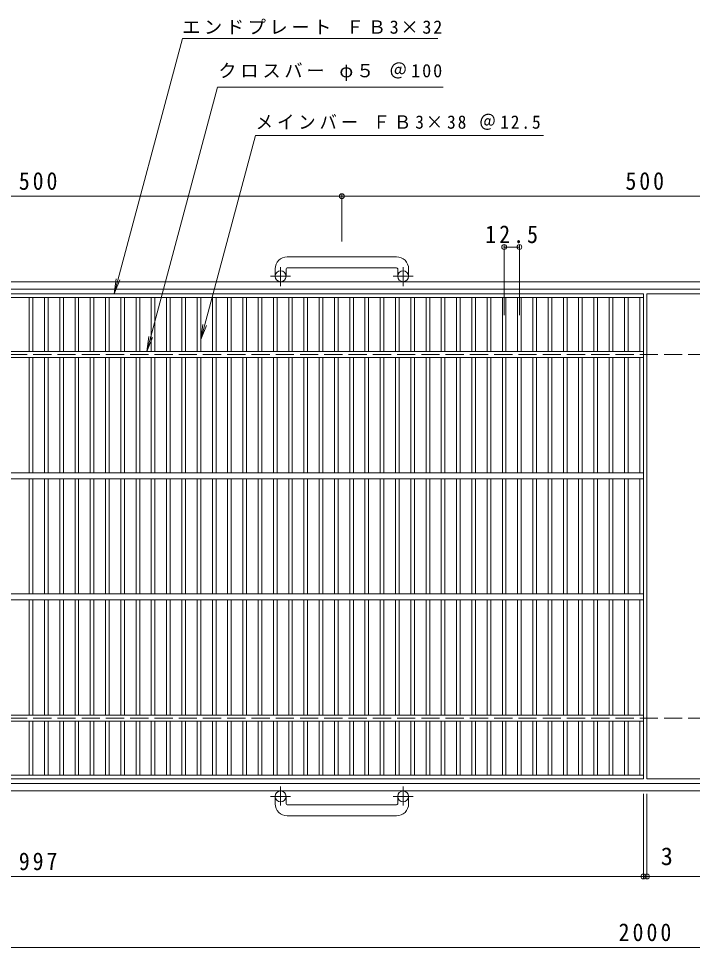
# Model space of a CAD drawing. Units: millimetres, scale not verified. Extents: x -871 to 867, y -687 to 622.
# Drawn here: x -347 to 209, y -144 to 622 of the extents above; entities that cross this region are included whole.
import ezdxf
from ezdxf.enums import TextEntityAlignment as Align

# ---------------------------------------------------------------- set-up
doc = ezdxf.new("R2010")
doc.units = ezdxf.units.MM
doc.header["$LTSCALE"] = 5
doc.header["$PDMODE"] = 32
doc.header["$PDSIZE"] = 4
doc.linetypes.add('CHAIN1', pattern=[8, 5, -1, 1, -1])
doc.linetypes.add('DASHED3', pattern=[4, 3, -1])
for name, color, linetype, lineweight in [('A-1_ピット', 2, 'Continuous', 9), ('A-2_蓋', 3, 'Continuous', 9), ('A-4_寸法', 7, 'Continuous', 9)]:
    doc.layers.add(name, color=color, linetype=linetype, lineweight=lineweight)
doc.styles.add('ＭＳ ゴシック', font='')
doc.styles.get('ＭＳ ゴシック').set_extended_font_data('MS Gothic')

msp = doc.modelspace()

# ---------------------------------------------------------------- linework, layer by layer
at = {"layer": 'A-1_ピット'}
for p, q in [((-35.27, 425.849), (-125.27, 425.849)), ((-135.27, 415.849), (-135.27, 409.749)), ((-126.27, 415.849), (-126.27, 409.749)), ((-125.271, 416.849), (-35.27, 416.849)), ((-34.27, 415.849), (-34.27, 409.749)), ((-25.27, 415.849), (-25.27, 409.749)), ((320.27, 405.249), (-830.27, 405.249)), ((320.27, 399.249), (-830.27, 399.249)), ((320.27, -8.751), (-830.27, -8.751)), ((320.27, -14.751), (-830.27, -14.751)), ((-135.27, -25.352), (-135.27, -19.252)), ((-126.27, -25.352), (-126.27, -19.252)), ((-34.27, -25.352), (-34.27, -19.252)), ((-25.27, -25.352), (-25.27, -19.252)), ((-125.271, -26.352), (-35.27, -26.352)), ((-35.27, -35.352), (-125.27, -35.352))]:
    msp.add_line(p, q, dxfattribs=at)
at = {"layer": 'A-1_ピット', "linetype": 'CHAIN1'}
for p, q in [((-130.77, 401.642), (-130.77, 417.239)), ((-29.77, 401.642), (-29.77, 417.239)), ((-122.607, 409.749), (-139.015, 409.749)), ((-21.607, 409.749), (-38.015, 409.749)), ((-130.77, -11.144), (-130.77, -26.741)), ((-29.77, -11.144), (-29.77, -26.741)), ((-122.607, -19.252), (-139.015, -19.252)), ((-21.607, -19.252), (-38.015, -19.252))]:
    msp.add_line(p, q, dxfattribs=at)
at = {"layer": 'A-1_ピット', "linetype": 'DASHED3'}
for p, q in [((320.27, 345.249), (-830.27, 345.249)), ((320.27, 45.248), (-830.27, 45.248))]:
    msp.add_line(p, q, dxfattribs=at)
at = {"layer": 'A-1_ピット'}
for centre in [(-130.77, 409.749), (-29.77, 409.749), (-130.77, -19.252), (-29.77, -19.252)]:
    msp.add_circle(centre, 4.5, dxfattribs=at)
for centre, radius, start, end in [((-125.27, 415.849), 10, 90, 180), ((-35.27, 415.849), 10, 0, 90), ((-125.271, 415.849), 1, 90, 180), ((-35.27, 415.849), 1, 0, 90), ((-125.27, -25.352), 10, 180, 270), ((-125.271, -25.352), 1, 180, 270), ((-35.27, -25.352), 10, 270, 0), ((-35.27, -25.352), 1, 270, 0)]:
    msp.add_arc(centre, radius, start, end, dxfattribs=at)
at = {"layer": 'A-2_蓋'}
for p, q in [((-828.77, 395.249), (168.23, 395.249)), ((-828.77, 392.25), (168.23, 392.25)), ((-337.97, 347.748), (-337.97, 392.249)), ((-334.969, 347.748), (-334.969, 392.249)), ((-325.39, 347.748), (-325.39, 392.249)), ((-322.389, 347.748), (-322.389, 392.249)), ((-312.81, 347.748), (-312.81, 392.249)), ((-309.809, 347.748), (-309.809, 392.249)), ((-300.23, 347.748), (-300.23, 392.249)), ((-297.229, 347.748), (-297.229, 392.249)), ((-287.65, 347.748), (-287.65, 392.249)), ((-284.649, 347.748), (-284.649, 392.249)), ((-275.07, 347.748), (-275.07, 392.249)), ((-272.069, 347.748), (-272.069, 392.249)), ((-262.49, 347.748), (-262.49, 392.249)), ((-259.489, 347.748), (-259.489, 392.249)), ((-249.909, 347.748), (-249.909, 392.249)), ((-246.909, 347.748), (-246.909, 392.249)), ((-237.329, 347.748), (-237.329, 392.249)), ((-234.329, 347.748), (-234.329, 392.249)), ((-224.749, 347.748), (-224.749, 392.249)), ((-221.749, 347.748), (-221.749, 392.249)), ((-212.169, 347.748), (-212.169, 392.249)), ((-209.169, 347.748), (-209.169, 392.249)), ((-199.589, 347.748), (-199.589, 392.249)), ((-196.59, 347.748), (-196.59, 392.249)), ((-187.009, 347.748), (-187.009, 392.249)), ((-184.01, 347.748), (-184.01, 392.249)), ((-174.429, 347.748), (-174.429, 392.249)), ((-171.43, 347.748), (-171.43, 392.249)), ((-161.849, 347.748), (-161.849, 392.249)), ((-158.85, 347.748), (-158.85, 392.249)), ((-149.269, 347.748), (-149.269, 392.249)), ((-146.269, 347.748), (-146.269, 392.249)), ((-136.689, 347.748), (-136.689, 392.249)), ((-133.689, 347.748), (-133.689, 392.249)), ((-124.109, 347.748), (-124.109, 392.249)), ((-121.109, 347.748), (-121.109, 392.249)), ((-111.529, 347.748), (-111.529, 392.249)), ((-108.529, 347.748), (-108.529, 392.249)), ((-98.949, 347.748), (-98.949, 392.249)), ((-95.949, 347.748), (-95.949, 392.249)), ((-86.369, 347.748), (-86.369, 392.249)), ((-83.369, 347.748), (-83.369, 392.249)), ((-73.79, 347.748), (-73.79, 392.249)), ((-70.789, 347.748), (-70.789, 392.249)), ((-61.21, 347.748), (-61.21, 392.249)), ((-58.209, 347.748), (-58.209, 392.249)), ((-48.63, 347.748), (-48.63, 392.249)), ((-45.629, 347.748), (-45.629, 392.249)), ((-36.049, 347.748), (-36.049, 392.249)), ((-33.049, 347.748), (-33.049, 392.249)), ((-23.469, 347.748), (-23.469, 392.249)), ((-20.469, 347.748), (-20.469, 392.249)), ((-10.889, 347.748), (-10.889, 392.249)), ((-7.889, 347.748), (-7.889, 392.249)), ((1.691, 347.748), (1.691, 392.249)), ((4.691, 347.748), (4.691, 392.249)), ((14.271, 347.748), (14.271, 392.249)), ((17.271, 347.748), (17.271, 392.249)), ((26.851, 347.748), (26.851, 392.249)), ((29.851, 347.748), (29.851, 392.249)), ((39.431, 347.748), (39.431, 392.249)), ((42.431, 347.748), (42.431, 392.249)), ((52.011, 347.748), (52.011, 392.249)), ((55.011, 347.748), (55.011, 392.249)), ((64.591, 347.748), (64.591, 392.249)), ((67.59, 347.748), (67.59, 392.249)), ((77.171, 347.748), (77.171, 392.249)), ((80.171, 347.748), (80.171, 392.249)), ((89.751, 347.748), (89.751, 392.249)), ((92.751, 347.748), (92.751, 392.249)), ((102.331, 347.748), (102.331, 392.249)), ((105.331, 347.748), (105.331, 392.249)), ((114.911, 347.748), (114.911, 392.249)), ((117.911, 347.748), (117.911, 392.249)), ((127.491, 347.748), (127.491, 392.249)), ((130.491, 347.748), (130.491, 392.249)), ((140.071, 347.748), (140.071, 392.249)), ((143.071, 347.748), (143.071, 392.249)), ((152.651, 347.748), (152.651, 392.249)), ((155.651, 347.748), (155.651, 392.249)), ((165.231, 347.748), (165.231, 392.249)), ((168.23, 395.249), (168.23, -4.751)), ((171.23, -4.751), (171.23, 395.249)), ((171.23, 395.249), (320.27, 395.249)), ((-828.77, 347.748), (168.23, 347.748)), ((-828.77, 342.749), (168.23, 342.749)), ((-337.97, 247.749), (-337.97, 342.749)), ((-334.969, 247.749), (-334.969, 342.749)), ((-325.39, 247.749), (-325.39, 342.749)), ((-322.389, 247.749), (-322.389, 342.749)), ((-312.81, 247.749), (-312.81, 342.749)), ((-309.809, 247.749), (-309.809, 342.749)), ((-300.23, 247.749), (-300.23, 342.749)), ((-297.229, 247.749), (-297.229, 342.749)), ((-287.65, 247.749), (-287.65, 342.749)), ((-284.649, 247.749), (-284.649, 342.749)), ((-275.07, 247.749), (-275.07, 342.749)), ((-272.069, 247.749), (-272.069, 342.749)), ((-262.49, 247.749), (-262.49, 342.749)), ((-259.489, 247.749), (-259.489, 342.749)), ((-249.909, 247.749), (-249.909, 342.749)), ((-246.909, 247.749), (-246.909, 342.749)), ((-237.329, 247.749), (-237.329, 342.749)), ((-234.329, 247.749), (-234.329, 342.749)), ((-224.749, 247.749), (-224.749, 342.749)), ((-221.749, 247.749), (-221.749, 342.749)), ((-212.169, 247.749), (-212.169, 342.749)), ((-209.169, 247.749), (-209.169, 342.749)), ((-199.589, 247.749), (-199.589, 342.749)), ((-196.59, 247.749), (-196.59, 342.749)), ((-187.009, 247.749), (-187.009, 342.749)), ((-184.01, 247.749), (-184.01, 342.749)), ((-174.429, 247.749), (-174.429, 342.749)), ((-171.43, 247.749), (-171.43, 342.749)), ((-161.849, 247.749), (-161.849, 342.749)), ((-158.85, 247.749), (-158.85, 342.749)), ((-149.269, 247.749), (-149.269, 342.749)), ((-146.269, 247.749), (-146.269, 342.749)), ((-136.689, 247.749), (-136.689, 342.749)), ((-133.689, 247.749), (-133.689, 342.749)), ((-124.109, 247.749), (-124.109, 342.749)), ((-121.109, 247.749), (-121.109, 342.749)), ((-111.529, 247.749), (-111.529, 342.749)), ((-108.529, 247.749), (-108.529, 342.749)), ((-98.949, 247.749), (-98.949, 342.749)), ((-95.949, 247.749), (-95.949, 342.749)), ((-86.369, 247.749), (-86.369, 342.749)), ((-83.369, 247.749), (-83.369, 342.749)), ((-73.79, 247.749), (-73.79, 342.749)), ((-70.789, 247.749), (-70.789, 342.749)), ((-61.21, 247.749), (-61.21, 342.749)), ((-58.209, 247.749), (-58.209, 342.749)), ((-48.63, 247.749), (-48.63, 342.749)), ((-45.629, 247.749), (-45.629, 342.749)), ((-36.049, 247.749), (-36.049, 342.749)), ((-33.049, 247.749), (-33.049, 342.749)), ((-23.469, 247.749), (-23.469, 342.749)), ((-20.469, 247.749), (-20.469, 342.749)), ((-10.889, 247.749), (-10.889, 342.749)), ((-7.889, 247.749), (-7.889, 342.749)), ((1.691, 247.749), (1.691, 342.749)), ((4.691, 247.749), (4.691, 342.749)), ((14.271, 247.749), (14.271, 342.749)), ((17.271, 247.749), (17.271, 342.749)), ((26.851, 247.749), (26.851, 342.749)), ((29.851, 247.749), (29.851, 342.749)), ((39.431, 247.749), (39.431, 342.749)), ((42.431, 247.749), (42.431, 342.749)), ((52.011, 247.749), (52.011, 342.749)), ((55.011, 247.749), (55.011, 342.749)), ((64.591, 247.749), (64.591, 342.749)), ((67.59, 247.749), (67.59, 342.749)), ((77.171, 247.749), (77.171, 342.749)), ((80.171, 247.749), (80.171, 342.749)), ((89.751, 247.749), (89.751, 342.749)), ((92.751, 247.749), (92.751, 342.749)), ((102.331, 247.749), (102.331, 342.749)), ((105.331, 247.749), (105.331, 342.749)), ((114.911, 247.749), (114.911, 342.749)), ((117.911, 247.749), (117.911, 342.749)), ((127.491, 247.749), (127.491, 342.749)), ((130.491, 247.749), (130.491, 342.749)), ((140.071, 247.749), (140.071, 342.749)), ((143.071, 247.749), (143.071, 342.749)), ((152.651, 247.749), (152.651, 342.749)), ((155.651, 247.749), (155.651, 342.749)), ((165.231, 247.749), (165.231, 342.749)), ((-828.77, 247.749), (168.23, 247.749)), ((-828.77, 242.749), (168.23, 242.749)), ((-337.97, 242.749), (-337.97, 147.749)), ((-334.969, 242.749), (-334.969, 147.749)), ((-325.39, 242.749), (-325.39, 147.749)), ((-322.389, 242.749), (-322.389, 147.749)), ((-312.81, 242.749), (-312.81, 147.749)), ((-309.809, 242.749), (-309.809, 147.749)), ((-300.23, 242.749), (-300.23, 147.749)), ((-297.229, 242.749), (-297.229, 147.749)), ((-287.65, 242.749), (-287.65, 147.749)), ((-284.649, 242.749), (-284.649, 147.749)), ((-275.07, 242.749), (-275.07, 147.749)), ((-272.069, 242.749), (-272.069, 147.749)), ((-262.49, 242.749), (-262.49, 147.749)), ((-259.489, 242.749), (-259.489, 147.749)), ((-249.909, 242.749), (-249.909, 147.749)), ((-246.909, 242.749), (-246.909, 147.749)), ((-237.329, 242.749), (-237.329, 147.749)), ((-234.329, 242.749), (-234.329, 147.749)), ((-224.749, 242.749), (-224.749, 147.749)), ((-221.749, 242.749), (-221.749, 147.749)), ((-212.169, 242.749), (-212.169, 147.749)), ((-209.169, 242.749), (-209.169, 147.749)), ((-199.589, 242.749), (-199.589, 147.749)), ((-196.59, 242.749), (-196.59, 147.749)), ((-187.009, 242.749), (-187.009, 147.749)), ((-184.01, 242.749), (-184.01, 147.749)), ((-174.429, 242.749), (-174.429, 147.749)), ((-171.43, 242.749), (-171.43, 147.749)), ((-161.849, 242.749), (-161.849, 147.749)), ((-158.85, 242.749), (-158.85, 147.749)), ((-149.269, 242.749), (-149.269, 147.749)), ((-146.269, 242.749), (-146.269, 147.749)), ((-136.689, 242.749), (-136.689, 147.749)), ((-133.689, 242.749), (-133.689, 147.749)), ((-124.109, 242.749), (-124.109, 147.749)), ((-121.109, 242.749), (-121.109, 147.749)), ((-111.529, 242.749), (-111.529, 147.749)), ((-108.529, 242.749), (-108.529, 147.749)), ((-98.949, 242.749), (-98.949, 147.749)), ((-95.949, 242.749), (-95.949, 147.749)), ((-86.369, 242.749), (-86.369, 147.749)), ((-83.369, 242.749), (-83.369, 147.749)), ((-73.79, 242.749), (-73.79, 147.749)), ((-70.789, 242.749), (-70.789, 147.749)), ((-61.21, 242.749), (-61.21, 147.749)), ((-58.209, 242.749), (-58.209, 147.749)), ((-48.63, 242.749), (-48.63, 147.749)), ((-45.629, 242.749), (-45.629, 147.749)), ((-36.049, 242.749), (-36.049, 147.749)), ((-33.049, 242.749), (-33.049, 147.749)), ((-23.469, 242.749), (-23.469, 147.749)), ((-20.469, 242.749), (-20.469, 147.749)), ((-10.889, 242.749), (-10.889, 147.749)), ((-7.889, 242.749), (-7.889, 147.749)), ((1.691, 242.749), (1.691, 147.749)), ((4.691, 242.749), (4.691, 147.749)), ((14.271, 242.749), (14.271, 147.749)), ((17.271, 242.749), (17.271, 147.749)), ((26.851, 242.749), (26.851, 147.749)), ((29.851, 242.749), (29.851, 147.749)), ((39.431, 242.749), (39.431, 147.749)), ((42.431, 242.749), (42.431, 147.749)), ((52.011, 242.749), (52.011, 147.749)), ((55.011, 242.749), (55.011, 147.749)), ((64.591, 242.749), (64.591, 147.749)), ((67.59, 242.749), (67.59, 147.749)), ((77.171, 242.749), (77.171, 147.749)), ((80.171, 242.749), (80.171, 147.749)), ((89.751, 242.749), (89.751, 147.749)), ((92.751, 242.749), (92.751, 147.749)), ((102.331, 242.749), (102.331, 147.749)), ((105.331, 242.749), (105.331, 147.749)), ((114.911, 242.749), (114.911, 147.749)), ((117.911, 242.749), (117.911, 147.749)), ((127.491, 242.749), (127.491, 147.749)), ((130.491, 242.749), (130.491, 147.749)), ((140.071, 242.749), (140.071, 147.749)), ((143.071, 242.749), (143.071, 147.749)), ((152.651, 242.749), (152.651, 147.749)), ((155.651, 242.749), (155.651, 147.749)), ((165.231, 242.749), (165.231, 147.749)), ((-828.77, 147.749), (168.23, 147.749)), ((-828.77, 142.749), (168.23, 142.749)), ((-337.97, 142.749), (-337.97, 47.749)), ((-334.969, 142.749), (-334.969, 47.749)), ((-325.39, 142.749), (-325.39, 47.749)), ((-322.389, 142.749), (-322.389, 47.749)), ((-312.81, 142.749), (-312.81, 47.749)), ((-309.809, 142.749), (-309.809, 47.749)), ((-300.23, 142.749), (-300.23, 47.749)), ((-297.229, 142.749), (-297.229, 47.749)), ((-287.65, 142.749), (-287.65, 47.749)), ((-284.649, 142.749), (-284.649, 47.749)), ((-275.07, 142.749), (-275.07, 47.749)), ((-272.069, 142.749), (-272.069, 47.749)), ((-262.49, 142.749), (-262.49, 47.749)), ((-259.489, 142.749), (-259.489, 47.749)), ((-249.909, 142.749), (-249.909, 47.749)), ((-246.909, 142.749), (-246.909, 47.749)), ((-237.329, 142.749), (-237.329, 47.749)), ((-234.329, 142.749), (-234.329, 47.749)), ((-224.749, 142.749), (-224.749, 47.749)), ((-221.749, 142.749), (-221.749, 47.749)), ((-212.169, 142.749), (-212.169, 47.749)), ((-209.169, 142.749), (-209.169, 47.749)), ((-199.589, 142.749), (-199.589, 47.749)), ((-196.59, 142.749), (-196.59, 47.749)), ((-187.009, 142.749), (-187.009, 47.749)), ((-184.01, 142.749), (-184.01, 47.749)), ((-174.429, 142.749), (-174.429, 47.749)), ((-171.43, 142.749), (-171.43, 47.749)), ((-161.849, 142.749), (-161.849, 47.749)), ((-158.85, 142.749), (-158.85, 47.749)), ((-149.269, 142.749), (-149.269, 47.749)), ((-146.269, 142.749), (-146.269, 47.749)), ((-136.689, 142.749), (-136.689, 47.749)), ((-133.689, 142.749), (-133.689, 47.749)), ((-124.109, 142.749), (-124.109, 47.749)), ((-121.109, 142.749), (-121.109, 47.749)), ((-111.529, 142.749), (-111.529, 47.749)), ((-108.529, 142.749), (-108.529, 47.749)), ((-98.949, 142.749), (-98.949, 47.749)), ((-95.949, 142.749), (-95.949, 47.749)), ((-86.369, 142.749), (-86.369, 47.749)), ((-83.369, 142.749), (-83.369, 47.749)), ((-73.79, 142.749), (-73.79, 47.749)), ((-70.789, 142.749), (-70.789, 47.749)), ((-61.21, 142.749), (-61.21, 47.749)), ((-58.209, 142.749), (-58.209, 47.749)), ((-48.63, 142.749), (-48.63, 47.749)), ((-45.629, 142.749), (-45.629, 47.749)), ((-36.049, 142.749), (-36.049, 47.749)), ((-33.049, 142.749), (-33.049, 47.749)), ((-23.469, 142.749), (-23.469, 47.749)), ((-20.469, 142.749), (-20.469, 47.749)), ((-10.889, 142.749), (-10.889, 47.749)), ((-7.889, 142.749), (-7.889, 47.749)), ((1.691, 142.749), (1.691, 47.749)), ((4.691, 142.749), (4.691, 47.749)), ((14.271, 142.749), (14.271, 47.749)), ((17.271, 142.749), (17.271, 47.749)), ((26.851, 142.749), (26.851, 47.749)), ((29.851, 142.749), (29.851, 47.749)), ((39.431, 142.749), (39.431, 47.749)), ((42.431, 142.749), (42.431, 47.749)), ((52.011, 142.749), (52.011, 47.749)), ((55.011, 142.749), (55.011, 47.749)), ((64.591, 142.749), (64.591, 47.749)), ((67.59, 142.749), (67.59, 47.749)), ((77.171, 142.749), (77.171, 47.749)), ((80.171, 142.749), (80.171, 47.749)), ((89.751, 142.749), (89.751, 47.749)), ((92.751, 142.749), (92.751, 47.749)), ((102.331, 142.749), (102.331, 47.749)), ((105.331, 142.749), (105.331, 47.749)), ((114.911, 142.749), (114.911, 47.749)), ((117.911, 142.749), (117.911, 47.749)), ((127.491, 142.749), (127.491, 47.749)), ((130.491, 142.749), (130.491, 47.749)), ((140.071, 142.749), (140.071, 47.749)), ((143.071, 142.749), (143.071, 47.749)), ((152.651, 142.749), (152.651, 47.749)), ((155.651, 142.749), (155.651, 47.749)), ((165.231, 142.749), (165.231, 47.749)), ((-828.77, 47.749), (168.23, 47.749)), ((-828.77, 42.749), (168.23, 42.749)), ((-337.97, 42.749), (-337.97, -1.751)), ((-334.969, 42.749), (-334.969, -1.751)), ((-325.39, 42.749), (-325.39, -1.751)), ((-322.389, 42.749), (-322.389, -1.751)), ((-312.81, 42.749), (-312.81, -1.751)), ((-309.809, 42.749), (-309.809, -1.751)), ((-300.23, 42.749), (-300.23, -1.751)), ((-297.229, 42.749), (-297.229, -1.751)), ((-287.65, 42.749), (-287.65, -1.751)), ((-284.649, 42.749), (-284.649, -1.751)), ((-275.07, 42.749), (-275.07, -1.751)), ((-272.069, 42.749), (-272.069, -1.751)), ((-262.49, 42.749), (-262.49, -1.751)), ((-259.489, 42.749), (-259.489, -1.751)), ((-249.909, 42.749), (-249.909, -1.751)), ((-246.909, 42.749), (-246.909, -1.751)), ((-237.329, 42.749), (-237.329, -1.751)), ((-234.329, 42.749), (-234.329, -1.751)), ((-224.749, 42.749), (-224.749, -1.751)), ((-221.749, 42.749), (-221.749, -1.751)), ((-212.169, 42.749), (-212.169, -1.751)), ((-209.169, 42.749), (-209.169, -1.751)), ((-199.589, 42.749), (-199.589, -1.751)), ((-196.59, 42.749), (-196.59, -1.751)), ((-187.009, 42.749), (-187.009, -1.751)), ((-184.01, 42.749), (-184.01, -1.751)), ((-174.429, 42.749), (-174.429, -1.751)), ((-171.43, 42.749), (-171.43, -1.751)), ((-161.849, 42.749), (-161.849, -1.751)), ((-158.85, 42.749), (-158.85, -1.751)), ((-149.269, 42.749), (-149.269, -1.751)), ((-146.269, 42.749), (-146.269, -1.751)), ((-136.689, 42.749), (-136.689, -1.751)), ((-133.689, 42.749), (-133.689, -1.751)), ((-124.109, 42.749), (-124.109, -1.751)), ((-121.109, 42.749), (-121.109, -1.751)), ((-111.529, 42.749), (-111.529, -1.751)), ((-108.529, 42.749), (-108.529, -1.751)), ((-98.949, 42.749), (-98.949, -1.751)), ((-95.949, 42.749), (-95.949, -1.751)), ((-86.369, 42.749), (-86.369, -1.751)), ((-83.369, 42.749), (-83.369, -1.751)), ((-73.79, 42.749), (-73.79, -1.751)), ((-70.789, 42.749), (-70.789, -1.751)), ((-61.21, 42.749), (-61.21, -1.751)), ((-58.209, 42.749), (-58.209, -1.751)), ((-48.63, 42.749), (-48.63, -1.751)), ((-45.629, 42.749), (-45.629, -1.751)), ((-36.049, 42.749), (-36.049, -1.751)), ((-33.049, 42.749), (-33.049, -1.751)), ((-23.469, 42.749), (-23.469, -1.751)), ((-20.469, 42.749), (-20.469, -1.751)), ((-10.889, 42.749), (-10.889, -1.751)), ((-7.889, 42.749), (-7.889, -1.751)), ((1.691, 42.749), (1.691, -1.751)), ((4.691, 42.749), (4.691, -1.751)), ((14.271, 42.749), (14.271, -1.751)), ((17.271, 42.749), (17.271, -1.751)), ((26.851, 42.749), (26.851, -1.751)), ((29.851, 42.749), (29.851, -1.751)), ((39.431, 42.749), (39.431, -1.751)), ((42.431, 42.749), (42.431, -1.751)), ((52.011, 42.749), (52.011, -1.751)), ((55.011, 42.749), (55.011, -1.751)), ((64.591, 42.749), (64.591, -1.751)), ((67.59, 42.749), (67.59, -1.751)), ((77.171, 42.749), (77.171, -1.751)), ((80.171, 42.749), (80.171, -1.751)), ((89.751, 42.749), (89.751, -1.751)), ((92.751, 42.749), (92.751, -1.751)), ((102.331, 42.749), (102.331, -1.751)), ((105.331, 42.749), (105.331, -1.751)), ((114.911, 42.749), (114.911, -1.751)), ((117.911, 42.749), (117.911, -1.751)), ((127.491, 42.749), (127.491, -1.751)), ((130.491, 42.749), (130.491, -1.751)), ((140.071, 42.749), (140.071, -1.751)), ((143.071, 42.749), (143.071, -1.751)), ((152.651, 42.749), (152.651, -1.751)), ((155.651, 42.749), (155.651, -1.751)), ((165.231, 42.749), (165.231, -1.751)), ((168.23, -1.751), (-828.77, -1.751)), ((168.23, -4.751), (-828.77, -4.751)), ((171.23, -4.751), (320.27, -4.751))]:
    msp.add_line(p, q, dxfattribs=at)
at = {"layer": 'A-4_寸法'}
for p, q in [((-241.112, 347.748), (-182.672, 565.849)), ((-182.672, 565.849), (3.317, 565.849)), ((-196.59, 357.498), (-151.48, 525.849)), ((-151.48, 525.849), (85.922, 525.849)), ((-830.27, 475.849), (318.23, 475.849)), ((-80.27, 438.349), (-80.27, 477.349)), ((53.511, 377.757), (53.511, 435.38)), ((53.511, 433.88), (66.091, 433.88)), ((66.091, 377.757), (66.091, 435.38)), ((-268.013, 395.249), (-266.381, 407.642)), ((-268.013, 395.249), (-263.229, 406.798)), ((-196.59, 357.498), (-194.958, 369.891)), ((-196.59, 357.498), (-191.806, 369.047)), ((-241.112, 347.748), (-239.48, 360.141)), ((-241.112, 347.748), (-236.328, 359.297)), ((168.23, -17.251), (168.23, -86.851)), ((171.23, -17.251), (171.23, -86.851)), ((-870.682, -85.351), (320.27, -85.351)), ((-830.27, -143.851), (320.27, -143.851))]:
    msp.add_line(p, q, dxfattribs=at)
msp.add_lwpolyline([(-268.013, 395.249), (-211.583, 605.849), (-1.291, 605.849)], dxfattribs=at)
for p in [(-80.27, 475.849), (53.511, 433.88), (66.091, 433.88), (168.23, -85.351), (171.23, -85.351)]:
    msp.add_point(p, dxfattribs=at)

# ---------------------------------------------------------------- texts
at = {"layer": 'A-4_寸法', "color": 2, "style": 'ＭＳ ゴシック'}
msp.add_text('3', height=14.66, dxfattribs=at).set_placement((182.582, -80.351), align=Align.BOTTOM_LEFT)
at = {"layer": 'A-4_寸法', "char_height": 11, "attachment_point": 7, "style": 'ＭＳ ゴシック'}
for s, insert in [('\\T1.2;エンドプレート\\~ＦＢ3×32', (-211.906, 609.212)), ('\\T1.21;クロスバー\\~φ５\\~＠100', (-182.104, 570.894)), ('\\T1.23;\\W0.95;メインバー\\~ＦＢ3×38\\~＠12.5', (-151.237, 530.447))]:
    msp.add_mtext(s, dxfattribs=dict(at, insert=insert))
at = {"layer": 'A-4_寸法', "color": 2, "char_height": 14.66, "attachment_point": 7, "style": 'ＭＳ ゴシック'}
for s, insert in [('\\T1.27;\\W0.9;500', (-346.52, 480.849)), ('\\T1.27;\\W0.9;500', (153.48, 480.849)), ('\\T1.28;\\W0.9;12.5', (37.926, 436.88)), ('\\T1.27;\\W0.9;997', (-346.52, -80.351)), ('\\T1.28;\\W0.9;2000', (147.855, -138.851))]:
    msp.add_mtext(s, dxfattribs=dict(at, insert=insert))

doc.saveas('drawing.dxf')
